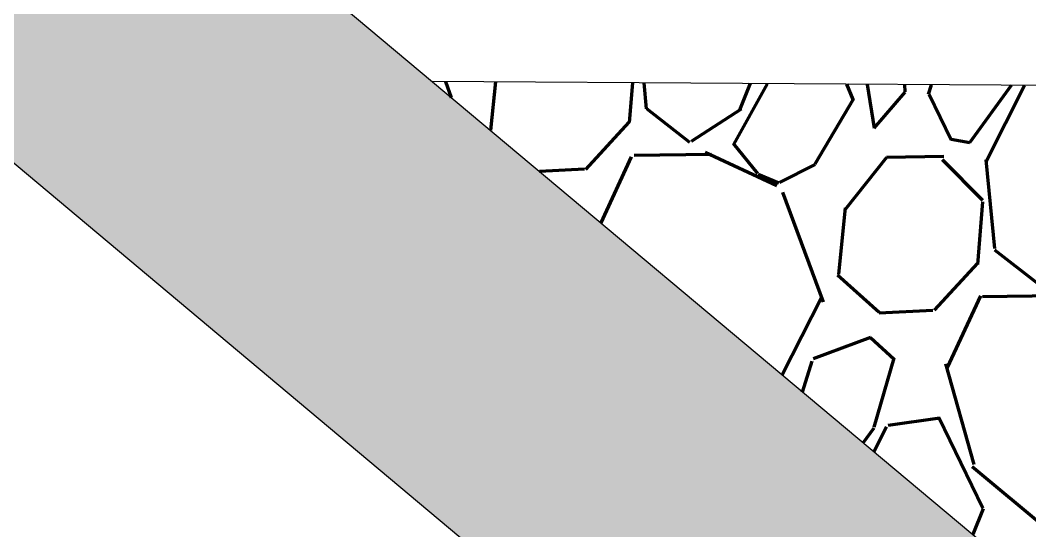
# Model space of a CAD drawing. Header units: millimetres. Extents: x 111 to 1506, y 14 to 566.
# Drawn here: x 237.137 to 241.703, y 201.333 to 203.645 of the extents above; entities that cross this region are included whole.
import ezdxf

# ---------------------------------------------------------------- set-up
doc = ezdxf.new("R2010")
doc.units = ezdxf.units.MM
doc.layers.add('G', color=254, linetype='Continuous', lineweight=5)
doc.layers.add('GRASS', color=56, linetype='Continuous', lineweight=0)

msp = doc.modelspace()

# ---------------------------------------------------------------- hatches: boundary and pattern name
at = {"layer": 'G', "lineweight": 100, "ltscale": 1000}
h = msp.add_hatch(dxfattribs=at)
h.set_pattern_fill('AR-HBONE', color=256, scale=0.04599999999999999, angle=-22.08522832086834, style=0)
h.set_pattern_definition([(22.91477167913166, (780.1915654754396, 1619.018740354482), (0.097837146278343, 0.2411221532918743), [0.5519999999999998, -0.1839999999999999]), (112.9147716791316, (780.3610451252397, 1619.090382857996), (0.097837146278343, 0.2411221532918743), [0.5519999999999999, -0.184])])
h.paths.add_polyline_path([(252.7472098018391, 189.8744963318399), (232.5664507108874, 206.8081638419349), (234.9179405566469, 206.7931405136396), (254.8604578810474, 190.0593815819886)])
h = msp.add_hatch(dxfattribs=at)
h.set_pattern_fill('AR-HBONE', color=256, scale=0.04599999999999999, angle=-22.08522832086834, style=0)
h.set_pattern_definition([(22.91477167913166, (777.2314303348064, 1670.63462945394), (0.097837146278343, 0.2411221532918743), [0.5519999999999998, -0.1839999999999999]), (112.9147716791316, (777.4009099846065, 1670.706271957454), (0.097837146278343, 0.2411221532918743), [0.5519999999999999, -0.184])])
edge = h.paths.add_edge_path()
edge.add_line((221.7473892507877, 201.0769939762462), (222.2417687523686, 203.5668404504517))
edge.add_line((222.2417687523686, 203.5668404504517), (283.2526508513097, 176.1821522132281))
edge.add_line((283.2526508513097, 176.1821522132281), (282.6155355253268, 174.2758931804485))
edge.add_line((282.6155355253268, 174.2758931804485), (222.0444349454494, 201.4631858158104))
at = {"layer": 'GRASS', "lineweight": 100, "ltscale": 1000, "true_color": 0x261a0d}
h = msp.add_hatch(dxfattribs=at)
h.set_pattern_fill('GRAVEL', color=28, scale=1.7, angle=-112.0852283208683)
h.set_pattern_definition([(115.9275591831317, (835.5162604621635, 1681.035490468298), (-9.063970477445864, 18.35468439347277), [0.2287111999999999, -22.64244968002528]), (72.8845124071316, (835.416259873684, 1681.241181698796), (-6.094838201485775, -19.54233730385667), [0.3924755999999995, -38.85507209409093]), (20.42521875713165, (835.5317648862847, 1681.61627580974), (-23.71965007661784, -8.721708562133985), [0.2767395999999994, -27.39725541336945]), (155.1884606851316, (835.3872273136656, 1682.390422365697), (30.86609512533933, -14.35876637157613), [0.3574045999999995, -35.38304867076923]), (180.7484258571317, (835.0628137272781, 1682.540401780843), (22.09903787548946, 0.2062158521636182), [0.3504634999999993, -34.69593431775002]), (245.1884606851316, (834.7123796482972, 1682.535823976922), (14.35876637157613, 30.86609512533933), [0.3574045999999996, -35.38304867076924]), (285.6090121458317, (834.5624002331522, 1682.211410390534), (-7.443358276317301, 26.87017710344271), [0.4726492999999999, -46.79224253315719]), (320.1701000540316, (834.6895764989929, 1681.756192643289), (30.18157129471496, -25.08869773786675), [0.4462295999999994, -44.1767465445827]), (9.344337294131659, (835.0322583659133, 1681.470377776489), (25.59182681762635, 4.292831249492636), [0.358615, -35.5029242865393]), (63.15112998813171, (835.3861150640473, 1681.528605237241), (-8.606190085402462, -16.68872350462789), [0.4094144, -20.06129638394691]), (110.3122094771315, (835.5710223686133, 1681.893884977602), (-9.657796932637883, 25.93408873293846), [0.5294615999999998, -52.41673750815131]), (26.72884651313167, (834.7386912870525, 1680.837303238848), (13.92580708083157, 7.191793736437567), [0.1807116999999998, -17.89053618164897]), (59.38400606913165, (834.900093744424, 1680.918582059917), (-11.45980388463115, -19.20007538854451), [0.3438028999999995, -34.03656940746684]), (112.9147716791316, (835.0751866784079, 1681.214459508313), (-1.575263513412269, 0.6391751429081425), [0.2404157, -2.163747356034269]), (91.11336219313155, (835.3089605600209, 1681.248026937103), (-0.04534868771620765, -9.154667852878214), [0.1294685999999998, -12.81734567996862]), (179.7161811651316, (835.3064449146223, 1681.377470637329), (5.36496568314527, -0.3422619153127439), [0.1830950999999998, -8.97168507212864]), (278.8785282112316, (835.1233515575644, 1681.378377611083), (1.233001598100129, -6.004140826053566), [0.2973793, -9.615238921237006]), (49.4798228561317, (835.1692490023355, 1681.08456232121), (-2.853613799228716, -2.511351883916598), [0.2150346999999999, -5.160837322286275]), (264.3043120131317, (835.6771664975089, 1682.291123475108), (-1.665960888844636, -17.67016056284828), [0.3012399999999996, -29.82283674933795]), (318.2609476210316, (835.6472698988853, 1681.991369920682), (-14.77119807590796, 13.33198062564363), [0.2527236999999997, -25.01959317044228]), (181.1133621931316, (835.4843017050182, 1680.956727292628), (9.154667852878212, -0.04534868771621606), [0.2589354999999999, -12.68787877996863]), (231.5252313451316, (835.2254143045657, 1680.95169600183), (11.11754196931903, 13.83510970539912), [0.3012399999999996, -29.82283674933727]), (227.3587264591317, (834.7005031191933, 1682.687412063711), (6.346402741365738, 6.597967281245549), [0.2904959999999997, -14.23431036703974]), (182.6899122481317, (834.5037192855234, 1682.47372041014), (20.52377436207706, 0.8453909950718471), [0.2434025999999998, -24.09689320756918]), (314.7161811655316, (833.9026464401766, 1681.580149800402), (6.597967281245471, -6.346402741365628), [0.2589354999999999, -12.68787877996862]), (265.2687963154316, (834.0848328234797, 1681.39614946959), (2.00822280415695, 23.03512624599356), [0.2849726999999994, -28.21222014420796]), (317.3587264595316, (834.2158422602016, 1682.352028921974), (-6.597967281245432, 6.346402741365659), [0.1452479999999996, -14.37955836703972]), (349.2247041531316, (833.940996948751, 1681.674665611207), (6.940229196557683, -0.9814370582204304), [0.08668299999999995, -8.581650173107754]), (53.87852821113169, (834.0261518758507, 1681.658459489196), (-3.492788942136906, -4.086615397328875), [0.3504634999999997, -6.658816063550086]), (73.92377763613156, (834.232750080103, 1681.941553434732), (-4.816487915669533, -16.391810277032), [0.3247849999999995, -32.1536693967227]), (191.6048392051316, (834.9815778413576, 1681.435903373945), (3.789702169732906, 0.2969132275959935), [0.2451773999999997, -5.884259768288793]), (241.0719982661315, (834.7414122083155, 1681.386583310021), (-14.01650445626399, -25.501129442194), [0.4280497999999999, -42.3768564608481]), (308.8601675800316, (834.534360517186, 1681.011942685955), (-8.470144022253866, 10.77528005400675), [0.1750251999999999, -17.32754603967789]), (337.9147716791317, (834.6441754762478, 1680.875653747423), (2.21443865632056, 0.9360883705041902), [0.102, -1.598]), (8.171208843131655, (834.2927914883635, 1681.953883450714), (-13.58354516551939, -1.826828053292215), [0.2361708, -23.38098398206466]), (295.9275591833316, (834.5265653699767, 1681.987450879504), (9.063970477445858, -18.35468439347265), [0.4574223999999996, -22.41373848002527]), (247.9147716791316, (834.7265665469356, 1681.576068418508), (0.9360883705041905, -2.21443865632056), [0.4419999999999999, -1.258]), (213.2196181481317, (834.5603810097795, 1681.16649990502), (-17.41859602296829, -11.27840913376679), [0.2687937999999995, -26.61056631143137]), (141.9693757781317, (834.3355145249943, 1681.019241411139), (-5.661878910741299, 4.131964085045179), [0.2475233999999999, -12.12866341177684]), (95.56074704313158, (834.1405446388327, 1681.171736471682), (-3.608307418868343, 36.32175818391693), [0.4030104999999995, -39.89810610984091]), (63.34085041913167, (834.1014924323682, 1681.572851075218), (9.884540371218755, 19.83925053145262), [0.4263582999999996, -42.20942479354709])])
h.paths.add_polyline_path([(243.7102338429184, 199.4155304599267), (239.0010742056532, 203.3669845747108), (253.0234289529415, 203.2773977796741)])

# ---------------------------------------------------------------- linework, layer by layer
for p, q in [((241.5969857637101, 199.230645209778), (232.5664507108874, 206.808163841935)), ((243.7102338429184, 199.4155304599267), (234.9179405566469, 206.7931405136395)), ((253.0234289529415, 203.2773977796741), (239.0010742056532, 203.3669845747108))]:
    msp.add_line(p, q)

doc.saveas('drawing.dxf')
